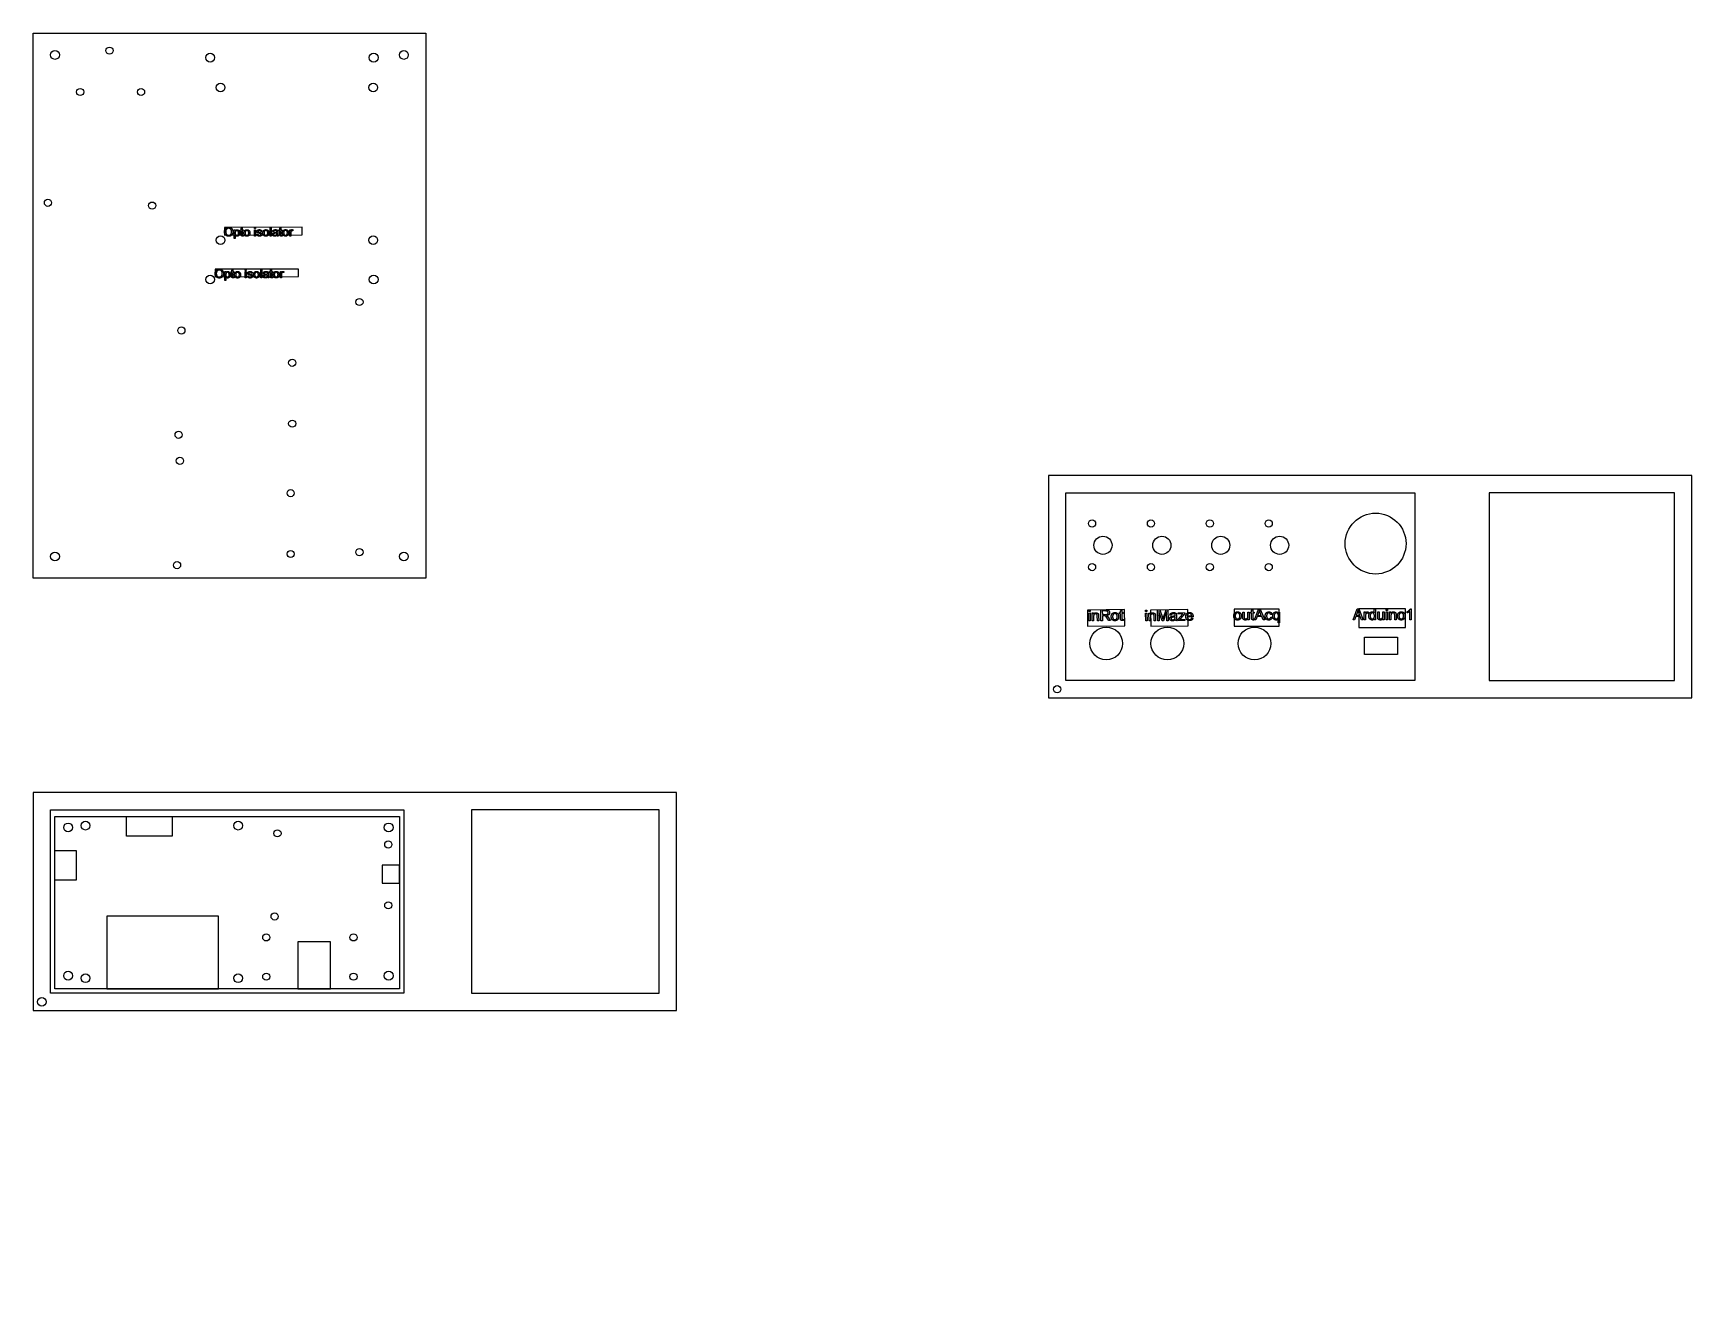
# Model space of a CAD drawing. Header units: millimetres. Extents: x 0 to 761, y -281 to 305.
import ezdxf

# ---------------------------------------------------------------- set-up
doc = ezdxf.new("R2010")
doc.units = ezdxf.units.MM
doc.layers.get('0').update_dxf_attribs({"linetype": 'CONTINUOUS'})

msp = doc.modelspace()

# ---------------------------------------------------------------- linework, layer by layer
for p, q in [((92.17, 210.67), (92.16, 214.67)), ((92.16, 214.67), (92.61, 214.67)), ((92.61, 214.67), (92.61, 214.3)), ((95, 214.3), (95, 214.68)), ((95, 214.68), (95.36, 214.68)), ((95.36, 214.3), (95, 214.3)), ((95.36, 215.4), (95.85, 215.69)), ((95.36, 214.68), (95.36, 215.4)), ((95.36, 212.63), (95.36, 214.3)), ((95.85, 215.69), (95.85, 214.68)), ((95.85, 214.68), (96.34, 214.68)), ((96.34, 214.3), (95.85, 214.3)), ((95.85, 214.3), (95.85, 212.6)), ((96.34, 214.68), (96.34, 214.3)), ((101.49, 215.23), (101.48, 215.79)), ((101.48, 215.79), (101.98, 215.79)), ((101.98, 215.23), (101.49, 215.23)), ((101.49, 211.79), (101.49, 214.69)), ((101.49, 214.69), (101.98, 214.69)), ((101.98, 215.79), (101.98, 215.23)), ((101.98, 214.69), (101.98, 211.79)), ((104.83, 213.95), (104.35, 213.88)), ((108.62, 211.8), (108.61, 215.8)), ((108.61, 215.8), (109.1, 215.8)), ((109.1, 215.8), (109.11, 211.8)), ((110.27, 213.81), (109.79, 213.88)), ((111.72, 213.08), (111.72, 213.26)), ((112.22, 213.68), (112.22, 213.02)), ((112.71, 214.33), (112.71, 214.71)), ((112.71, 214.71), (113.07, 214.71)), ((113.07, 214.33), (112.71, 214.33)), ((113.06, 215.43), (113.55, 215.72)), ((113.07, 214.71), (113.06, 215.43)), ((113.07, 212.66), (113.07, 214.33)), ((113.55, 215.72), (113.55, 214.71)), ((113.55, 214.71), (114.05, 214.71)), ((114.05, 214.33), (113.55, 214.33)), ((113.55, 214.33), (113.56, 212.63)), ((114.05, 214.71), (114.05, 214.33)), ((117.64, 211.82), (117.63, 214.72)), ((117.63, 214.72), (118.07, 214.72)), ((118.07, 214.72), (118.07, 214.28)), ((118.12, 213.34), (118.13, 211.82)), ((119.21, 214.63), (119.04, 214.17)), ((92.66, 210.67), (92.17, 210.67)), ((92.66, 212.08), (92.66, 210.67)), ((96.35, 212.22), (96.42, 211.79)), ((101.98, 211.79), (101.49, 211.79)), ((102.53, 212.66), (103.02, 212.74)), ((109.11, 211.8), (108.62, 211.8)), ((112.37, 211.81), (111.86, 211.81)), ((114.05, 212.25), (114.12, 211.82)), ((118.13, 211.82), (117.64, 211.82)), ((87.88, 191.51), (87.87, 195.52)), ((87.87, 195.52), (88.32, 195.52)), ((88.37, 191.51), (87.88, 191.51)), ((88.32, 195.52), (88.32, 195.14)), ((88.37, 192.92), (88.37, 191.51)), ((90.71, 195.14), (90.71, 195.52)), ((90.71, 195.52), (91.07, 195.52)), ((91.07, 195.14), (90.71, 195.14)), ((91.07, 196.24), (91.55, 196.54)), ((91.07, 195.52), (91.07, 196.24)), ((91.07, 193.47), (91.07, 195.14)), ((91.55, 196.54), (91.56, 195.52)), ((91.56, 195.52), (92.05, 195.52)), ((92.05, 195.14), (91.56, 195.14)), ((91.56, 195.14), (91.56, 193.45)), ((92.05, 195.52), (92.05, 195.14)), ((92.05, 193.07), (92.13, 192.63)), ((97.19, 196.07), (97.19, 196.64)), ((97.19, 196.64), (97.68, 196.64)), ((97.68, 196.07), (97.19, 196.07)), ((97.2, 192.64), (97.19, 195.53)), ((97.19, 195.53), (97.68, 195.53)), ((97.69, 192.64), (97.2, 192.64)), ((97.68, 196.64), (97.68, 196.07)), ((97.68, 195.53), (97.69, 192.64)), ((98.24, 193.5), (98.72, 193.58)), ((100.53, 194.79), (100.05, 194.73)), ((104.33, 192.65), (104.32, 196.65)), ((104.32, 196.65), (104.81, 196.65)), ((104.82, 192.65), (104.33, 192.65)), ((104.81, 196.65), (104.82, 192.65)), ((105.98, 194.66), (105.49, 194.72)), ((107.43, 193.93), (107.43, 194.11)), ((108.08, 192.66), (107.57, 192.65)), ((107.92, 194.52), (107.92, 193.87)), ((108.41, 195.17), (108.41, 195.55)), ((108.41, 195.55), (108.77, 195.55)), ((108.77, 195.17), (108.41, 195.17)), ((108.77, 196.27), (109.26, 196.57)), ((108.77, 195.55), (108.77, 196.27)), ((108.78, 193.51), (108.77, 195.17)), ((109.26, 196.57), (109.26, 195.56)), ((109.26, 195.56), (109.76, 195.56)), ((109.76, 195.17), (109.26, 195.17)), ((109.26, 195.17), (109.27, 193.48)), ((109.76, 195.56), (109.76, 195.17)), ((109.76, 193.1), (109.83, 192.66)), ((113.34, 192.67), (113.34, 195.56)), ((113.34, 195.56), (113.78, 195.56)), ((113.83, 192.67), (113.34, 192.67)), ((113.78, 195.56), (113.78, 195.12)), ((113.83, 194.18), (113.83, 192.67)), ((114.91, 195.47), (114.74, 195.02)), ((484.02, 40.34), (484.63, 40.35)), ((484.03, 39.63), (484.02, 40.34)), ((484.64, 39.64), (484.03, 39.63)), ((484.04, 38.96), (484.65, 38.97)), ((484.08, 35.34), (484.04, 38.96)), ((484.63, 40.35), (484.64, 39.64)), ((484.65, 38.97), (484.69, 35.35)), ((485.58, 38.98), (486.14, 38.99)), ((485.63, 35.36), (485.58, 38.98)), ((486.14, 38.99), (486.14, 38.47)), ((489.54, 40.4), (491.76, 40.43)), ((489.6, 35.4), (489.54, 40.4)), ((491.79, 39.88), (490.21, 39.86)), ((490.21, 39.86), (490.23, 38.21)), ((490.23, 38.21), (491.65, 38.22)), ((498.07, 38.65), (498.06, 39.13)), ((498.06, 39.13), (498.51, 39.13)), ((498.52, 38.65), (498.07, 38.65)), ((498.5, 40.03), (499.11, 40.4)), ((498.51, 39.13), (498.5, 40.03)), ((498.54, 36.57), (498.52, 38.65)), ((499.11, 40.4), (499.12, 39.14)), ((499.12, 39.14), (499.74, 39.15)), ((499.74, 38.67), (499.13, 38.66)), ((499.13, 38.66), (499.15, 36.54)), ((499.74, 39.15), (499.74, 38.67)), ((510.05, 40.3), (510.66, 40.31)), ((510.06, 39.6), (510.05, 40.3)), ((510.67, 39.6), (510.06, 39.6)), ((510.11, 35.3), (510.07, 38.93)), ((510.07, 38.93), (510.68, 38.93)), ((510.66, 40.31), (510.67, 39.6)), ((510.68, 38.93), (510.72, 35.31)), ((511.61, 38.94), (512.17, 38.95)), ((511.66, 35.32), (511.61, 38.94)), ((512.17, 38.95), (512.17, 38.44)), ((515.54, 40.37), (516.54, 40.38)), ((515.6, 35.37), (515.54, 40.37)), ((517.68, 35.39), (516.19, 39.63)), ((516.19, 39.63), (516.24, 35.38)), ((516.54, 40.38), (517.76, 36.85)), ((518.27, 36.92), (519.42, 40.41)), ((519.68, 39.6), (518.28, 35.4)), ((519.42, 40.41), (520.31, 40.42)), ((519.73, 35.42), (519.68, 39.6)), ((520.31, 40.42), (520.37, 35.42)), ((524.91, 35.98), (527.19, 38.65)), ((525.01, 39.1), (527.97, 39.14)), ((525.02, 38.6), (525.01, 39.1)), ((526.5, 38.62), (525.02, 38.6)), ((527.98, 38.73), (526.05, 36.41)), ((527.97, 39.14), (527.98, 38.73)), ((554.61, 37.17), (554.61, 39.41)), ((554.61, 39.41), (555.23, 39.41)), ((555.23, 39.41), (555.23, 37.4)), ((556.94, 37.47), (556.94, 39.41)), ((556.94, 39.41), (557.55, 39.41)), ((557.55, 39.41), (557.55, 35.79)), ((558.18, 38.93), (558.18, 39.41)), ((558.18, 39.41), (558.63, 39.41)), ((558.63, 38.93), (558.18, 38.93)), ((558.62, 36.85), (558.63, 38.93)), ((558.63, 40.31), (559.24, 40.68)), ((558.63, 39.41), (558.63, 40.31)), ((559.24, 40.68), (559.24, 39.41)), ((559.24, 39.41), (559.85, 39.41)), ((559.85, 38.93), (559.24, 38.93)), ((559.24, 38.93), (559.24, 36.82)), ((559.85, 39.41), (559.85, 38.93)), ((559.98, 35.79), (561.9, 40.79)), ((561.97, 39.31), (561.43, 37.84)), ((561.9, 40.79), (562.62, 40.79)), ((563.12, 37.84), (562.6, 39.23)), ((562.62, 40.79), (564.66, 35.79)), ((568.02, 38.34), (567.42, 38.25)), ((570.98, 38.92), (570.98, 39.41)), ((570.98, 39.41), (571.53, 39.41)), ((571.53, 39.41), (571.53, 34.4)), ((605.18, 35.81), (607.1, 40.81)), ((607.17, 39.33), (606.62, 37.86)), ((607.1, 40.81), (607.81, 40.81)), ((608.31, 37.86), (607.79, 39.25)), ((607.81, 40.81), (609.86, 35.81)), ((610.3, 35.81), (610.3, 39.43)), ((610.3, 39.43), (610.85, 39.43)), ((610.85, 39.43), (610.85, 38.88)), ((612.27, 39.31), (612.05, 38.74)), ((614.94, 39.01), (614.94, 40.81)), ((614.94, 40.81), (615.55, 40.81)), ((615.55, 40.81), (615.55, 35.81)), ((616.5, 37.19), (616.5, 39.43)), ((616.5, 39.43), (617.12, 39.43)), ((617.12, 39.43), (617.12, 37.42)), ((618.83, 37.49), (618.83, 39.43)), ((618.83, 39.43), (619.44, 39.43)), ((619.44, 39.43), (619.44, 35.81)), ((620.4, 40.1), (620.4, 40.81)), ((620.4, 40.81), (621.02, 40.81)), ((621.02, 40.1), (620.4, 40.1)), ((620.4, 35.81), (620.4, 39.43)), ((620.4, 39.43), (621.02, 39.43)), ((621.02, 40.81), (621.02, 40.1)), ((621.02, 39.43), (621.02, 35.81)), ((621.95, 35.81), (621.95, 39.43)), ((621.95, 39.43), (622.51, 39.43)), ((622.51, 39.43), (622.51, 38.92)), ((624.9, 38.04), (624.9, 35.81)), ((630.02, 38.98), (630.02, 39.57)), ((631.25, 35.81), (631.25, 39.72)), ((631.47, 40.83), (631.86, 40.83)), ((631.86, 40.83), (631.86, 35.81)), ((484.69, 35.35), (484.08, 35.34)), ((486.24, 35.36), (485.63, 35.36)), ((486.22, 37.34), (486.24, 35.36)), ((487.96, 35.38), (487.93, 37.59)), ((488.57, 35.39), (487.96, 35.38)), ((488.54, 37.62), (488.57, 35.39)), ((490.26, 35.41), (489.6, 35.4)), ((491, 37.64), (490.24, 37.63)), ((490.24, 37.63), (490.26, 35.41)), ((493.17, 35.45), (492.5, 36.48)), ((493.12, 36.81), (494.01, 35.46)), ((494.01, 35.46), (493.17, 35.45)), ((499.77, 36.07), (499.87, 35.53)), ((510.72, 35.31), (510.11, 35.3)), ((512.27, 35.33), (511.66, 35.32)), ((512.25, 37.31), (512.27, 35.33)), ((513.99, 35.35), (513.96, 37.55)), ((514.6, 35.36), (513.99, 35.35)), ((514.57, 37.58), (514.6, 35.36)), ((516.24, 35.38), (515.6, 35.37)), ((518.28, 35.4), (517.68, 35.39)), ((520.37, 35.42), (519.73, 35.42)), ((521.83, 37.95), (521.23, 38.02)), ((523.65, 37.06), (523.65, 37.28)), ((524.49, 35.47), (523.85, 35.47)), ((524.27, 37.81), (524.28, 36.99)), ((524.92, 35.48), (524.91, 35.98)), ((528.13, 35.52), (524.92, 35.48)), ((526.05, 36.41), (525.67, 35.99)), ((526.45, 36.03), (528.12, 36.05)), ((528.12, 36.05), (528.13, 35.52)), ((531.85, 37.22), (529.15, 37.18)), ((529.18, 37.69), (531.2, 37.71)), ((531.2, 36.72), (531.84, 36.65)), ((557, 35.79), (557, 36.32)), ((557.55, 35.79), (557, 35.79)), ((559.85, 36.34), (559.94, 35.8)), ((560.68, 35.79), (559.98, 35.79)), ((561.23, 37.3), (560.68, 35.79)), ((563.32, 37.3), (561.23, 37.3)), ((561.43, 37.84), (563.12, 37.84)), ((563.91, 35.79), (563.32, 37.3)), ((564.66, 35.79), (563.91, 35.79)), ((567.48, 37.11), (568.08, 37.03)), ((570.91, 34.4), (570.91, 36.17)), ((571.53, 34.4), (570.91, 34.4)), ((605.88, 35.81), (605.18, 35.81)), ((606.43, 37.32), (605.88, 35.81)), ((608.52, 37.32), (606.43, 37.32)), ((606.62, 37.86), (608.31, 37.86)), ((609.1, 35.81), (608.52, 37.32)), ((609.86, 35.81), (609.1, 35.81)), ((610.91, 35.81), (610.3, 35.81)), ((610.91, 37.7), (610.91, 35.81)), ((614.98, 35.81), (614.98, 36.27)), ((615.55, 35.81), (614.98, 35.81)), ((618.89, 35.81), (618.89, 36.34)), ((619.44, 35.81), (618.89, 35.81)), ((621.02, 35.81), (620.4, 35.81)), ((622.57, 35.81), (621.95, 35.81)), ((622.57, 37.79), (622.57, 35.81)), ((624.28, 35.81), (624.28, 38.01)), ((624.9, 35.81), (624.28, 35.81)), ((631.86, 35.81), (631.25, 35.81))]:
    msp.add_line(p, q)
for points in [[(0, 304.86), (180, 304.86), (180, 54.86), (0, 54.86)], [(87.72, 212.29), (123.35, 212.35), (123.35, 215.83), (87.72, 215.77)], [(83.43, 193.16), (121.72, 193.22), (121.71, 196.68), (83.42, 196.61)], [(760.52, 0), (760.52, 102), (465.52, 102), (465.52, 0)], [(473.52, 94), (633.52, 94), (633.52, 8), (473.52, 8)], [(752.52, 94), (667.52, 94), (667.52, 8), (752.52, 8)], [(483.46, 32.9), (500.55, 33.1), (500.46, 40.53), (483.37, 40.33)], [(512.47, 32.9), (529.57, 33.1), (529.48, 40.53), (512.38, 40.33)], [(550.67, 33), (571.37, 33), (571.37, 40.78), (550.67, 40.79)], [(607.78, 32.32), (629.26, 32.32), (629.26, 40.81), (607.78, 40.81)], [(610.38, 27.95), (625.52, 27.95), (625.52, 20), (610.38, 20)], [(295, -143.35), (295, -43.35), (0, -43.35), (0, -143.35)], [(0, -43.35), (0, -143.35), (295, -143.35), (295, -43.35)], [(170, -51.35), (170, -135.35), (8, -135.35), (8, -51.35)], [(8, -135.35), (8, -51.35), (170, -51.35), (170, -135.35)], [(201, -51.35), (201, -135.35), (287, -135.35), (287, -51.35)], [(287, -51.35), (201, -51.35), (201, -135.35), (287, -135.35)], [(10, -54.35), (168, -54.35), (168, -133.35), (10, -133.35)], [(168, -54.35), (168, -133.35), (10, -133.35), (10, -54.35)], [(42.75, -54.35), (63.75, -54.35), (63.75, -63.37), (42.75, -63.37)], [(63.75, -63.37), (42.75, -63.37), (42.75, -54.35), (63.75, -54.35)], [(10, -70), (19.7, -70), (19.7, -83.56), (10, -83.56)], [(10, -83.56), (10, -70), (19.7, -70), (19.7, -83.56)], [(168, -76.7), (160, -76.7), (160, -85), (168, -85)], [(160, -76.7), (160, -85), (168, -85), (168, -76.7)], [(33.81, -133.35), (85, -133.35), (85, -100), (33.81, -100)], [(85, -100), (33.81, -100), (33.81, -133.35), (85, -133.35)], [(121.38, -133.35), (136.31, -133.35), (136.31, -111.76), (121.38, -111.76)], [(121.38, -111.76), (121.38, -133.35), (136.31, -133.35), (136.31, -111.76)]]:
    msp.add_lwpolyline(points, close=True)
for centre, radius in [((10, 294.86), 2), ((35, 296.86), 1.63), ((170, 294.86), 2), ((81.13, 293.63), 2), ((156.13, 293.63), 2), ((85.95, 279.96), 2), ((155.95, 279.96), 2), ((21.56, 277.89), 1.64), ((49.46, 277.89), 1.64), ((6.76, 227.09), 1.64), ((54.56, 225.79), 1.64), ((85.95, 209.96), 2), ((155.95, 209.96), 2), ((81.13, 191.93), 2), ((156.13, 191.93), 2), ((149.61, 181.56), 1.63), ((67.97, 168.5), 1.64), ((118.77, 153.7), 1.64), ((66.67, 120.7), 1.64), ((118.77, 125.8), 1.64), ((67.27, 108.73), 1.64), ((118.07, 93.93), 1.64), ((615.52, 70.79), 13.95), ((485.52, 80), 1.64), ((512.52, 80), 1.64), ((539.52, 80), 1.64), ((566.52, 80), 1.64), ((149.61, 66.86), 1.63), ((490.52, 70), 4.15), ((517.52, 70), 4.15), ((544.52, 70), 4.15), ((571.52, 70), 4.15), ((10, 64.86), 2), ((65.97, 60.93), 1.64), ((118.07, 66.03), 1.64), ((170, 64.86), 2), ((485.52, 60), 1.64), ((512.52, 60), 1.64), ((539.52, 60), 1.64), ((566.52, 60), 1.64), ((492.02, 25), 7.5), ((520.02, 25), 7.5), ((560.02, 25), 7.5), ((469.52, 4), 1.64), ((16, -59.35), 2), ((16, -59.35), 2), ((23.99, -58.55), 2), ((23.99, -58.55), 2), ((93.99, -58.55), 2), ((93.99, -58.55), 2), ((112.01, -62.09), 1.64), ((112.01, -62.09), 1.64), ((163, -59.35), 2), ((163, -59.35), 2), ((162.81, -67.19), 1.64), ((162.81, -67.19), 1.64), ((110.71, -100.19), 1.64), ((110.71, -100.19), 1.64), ((162.81, -95.09), 1.64), ((162.81, -95.09), 1.64), ((106.88, -109.8), 1.64), ((106.88, -109.8), 1.64), ((146.88, -109.8), 1.64), ((146.88, -109.8), 1.64), ((16, -127.35), 2), ((16, -127.35), 2), ((23.99, -128.55), 2), ((23.99, -128.55), 2), ((93.99, -128.55), 2), ((93.99, -128.55), 2), ((106.88, -127.8), 1.64), ((106.88, -127.8), 1.64), ((146.88, -127.8), 1.64), ((146.88, -127.8), 1.64), ((163, -127.35), 2), ((163, -127.35), 2), ((4, -139.35), 2), ((4, -139.35), 2), ((209.74, -280.59), 0)]:
    msp.add_circle(centre, radius)
for points in [[(87.72, 213.72), (87.72, 214.71), (88.25, 215.28)], [(87.95, 212.72), (87.72, 213.19), (87.72, 213.72)], [(88.25, 215.28), (88.79, 215.84), (89.63, 215.84)], [(88.67, 215), (88.26, 214.61), (88.27, 213.71)], [(88.27, 213.71), (88.27, 212.99), (88.66, 212.57)], [(89.63, 215.39), (89.07, 215.39), (88.67, 215)], [(89.63, 215.84), (90.19, 215.84), (90.63, 215.58)], [(90.35, 215.19), (90.03, 215.39), (89.63, 215.39)], [(90.83, 214.62), (90.67, 214.99), (90.35, 215.19)], [(90.62, 212.58), (91, 213), (91, 213.77)], [(90.63, 215.58), (91.08, 215.32), (91.31, 214.84)], [(91, 213.77), (91, 214.26), (90.83, 214.62)], [(91.54, 213.77), (91.55, 213.16), (91.3, 212.68)], [(91.31, 214.84), (91.54, 214.37), (91.54, 213.77)], [(92.61, 214.3), (92.77, 214.52), (92.97, 214.63)], [(92.85, 214.06), (92.61, 213.77), (92.61, 213.21)], [(92.61, 213.21), (92.61, 212.65), (92.84, 212.38)], [(93.4, 214.36), (93.09, 214.36), (92.85, 214.06)], [(92.97, 214.63), (93.17, 214.74), (93.45, 214.74)], [(93.95, 214.08), (93.72, 214.36), (93.4, 214.36)], [(93.45, 214.74), (93.82, 214.74), (94.11, 214.55)], [(94.18, 213.25), (94.18, 213.81), (93.95, 214.08)], [(93.95, 212.39), (94.18, 212.67), (94.18, 213.25)], [(94.11, 214.55), (94.39, 214.36), (94.53, 214.01)], [(94.68, 213.25), (94.68, 212.81), (94.52, 212.45)], [(94.53, 214.01), (94.68, 213.67), (94.68, 213.25)], [(96.64, 213.23), (96.64, 214.04), (97.09, 214.43)], [(97.02, 212.11), (96.64, 212.5), (96.64, 213.23)], [(97.09, 214.43), (97.46, 214.75), (98, 214.75)], [(97.39, 214.07), (97.15, 213.79), (97.15, 213.23)], [(97.15, 213.23), (97.15, 212.68), (97.39, 212.4)], [(98, 214.34), (97.63, 214.34), (97.39, 214.07)], [(98, 214.75), (98.6, 214.75), (98.98, 214.36)], [(98.61, 214.07), (98.36, 214.34), (98, 214.34)], [(98.85, 213.25), (98.85, 213.79), (98.61, 214.07)], [(98.61, 212.4), (98.85, 212.68), (98.85, 213.25)], [(98.98, 214.36), (99.36, 213.97), (99.36, 213.28)], [(99.36, 213.28), (99.36, 212.72), (99.19, 212.4)], [(102.61, 213.92), (102.61, 214.12), (102.7, 214.28)], [(102.72, 213.53), (102.61, 213.71), (102.61, 213.92)], [(102.7, 214.28), (102.79, 214.45), (102.94, 214.56)], [(103.04, 213.26), (102.83, 213.36), (102.72, 213.53)], [(102.94, 214.56), (103.06, 214.64), (103.25, 214.7)], [(103.79, 213.02), (103.25, 213.16), (103.04, 213.26)], [(103.23, 214.24), (103.09, 214.13), (103.09, 213.98)], [(103.09, 213.98), (103.09, 213.88), (103.15, 213.81)], [(103.15, 213.81), (103.21, 213.73), (103.33, 213.68)], [(103.71, 214.35), (103.37, 214.35), (103.23, 214.24)], [(103.25, 214.7), (103.45, 214.76), (103.68, 214.76)], [(103.33, 213.68), (103.41, 213.65), (103.77, 213.55)], [(103.68, 214.76), (104.02, 214.76), (104.28, 214.66)], [(104.16, 214.23), (104, 214.36), (103.71, 214.35)], [(103.77, 213.55), (104.29, 213.41), (104.5, 213.33)], [(104.29, 212.86), (104.19, 212.92), (103.79, 213.02)], [(104.35, 213.88), (104.31, 214.1), (104.16, 214.23)], [(104.28, 214.66), (104.53, 214.56), (104.66, 214.4)], [(104.5, 213.33), (104.7, 213.24), (104.82, 213.07)], [(104.66, 214.4), (104.78, 214.23), (104.83, 213.95)], [(104.82, 213.07), (104.94, 212.9), (104.94, 212.65)], [(105.34, 213.25), (105.34, 214.05), (105.78, 214.44)], [(105.72, 212.12), (105.34, 212.51), (105.34, 213.25)], [(105.78, 214.44), (106.16, 214.76), (106.69, 214.76)], [(106.08, 214.08), (105.84, 213.8), (105.84, 213.25)], [(105.84, 213.25), (105.84, 212.69), (106.09, 212.41)], [(106.7, 214.36), (106.33, 214.36), (106.08, 214.08)], [(106.69, 214.76), (107.29, 214.76), (107.67, 214.37)], [(107.3, 214.08), (107.06, 214.36), (106.7, 214.36)], [(107.55, 213.27), (107.55, 213.8), (107.3, 214.08)], [(107.31, 212.42), (107.55, 212.7), (107.55, 213.27)], [(107.67, 214.37), (108.05, 213.98), (108.05, 213.29)], [(108.05, 213.29), (108.05, 212.73), (107.89, 212.41)], [(109.71, 212.57), (109.7, 212.78), (109.8, 212.96)], [(109.79, 213.88), (109.85, 214.18), (110, 214.37)], [(109.8, 212.96), (109.9, 213.13), (110.05, 213.24)], [(110, 214.37), (110.15, 214.56), (110.44, 214.67)], [(110.05, 213.24), (110.21, 213.35), (110.41, 213.4)], [(110.51, 214.24), (110.35, 214.12), (110.27, 213.81)], [(110.49, 212.98), (110.36, 212.92), (110.3, 212.82)], [(110.41, 213.4), (110.55, 213.44), (110.84, 213.48)], [(110.44, 214.67), (110.72, 214.77), (111.09, 214.77)], [(110.92, 213.08), (110.62, 213.03), (110.49, 212.98)], [(111.02, 214.36), (110.68, 214.36), (110.51, 214.24)], [(110.84, 213.48), (111.44, 213.55), (111.72, 213.65)], [(111.72, 213.26), (111.45, 213.15), (110.92, 213.08)], [(111.58, 214.2), (111.39, 214.36), (111.02, 214.36)], [(111.09, 214.77), (111.46, 214.77), (111.7, 214.68)], [(111.72, 213.78), (111.72, 214.08), (111.58, 214.2)], [(111.64, 212.59), (111.72, 212.76), (111.72, 213.08)], [(111.7, 214.68), (111.93, 214.6), (112.04, 214.47)], [(111.72, 213.65), (111.72, 213.75), (111.72, 213.78)], [(112.04, 214.47), (112.15, 214.33), (112.19, 214.13)], [(112.19, 214.13), (112.22, 214.01), (112.22, 213.68)], [(112.22, 213.02), (112.22, 212.34), (112.25, 212.16)], [(114.35, 213.26), (114.35, 214.07), (114.79, 214.45)], [(114.72, 212.14), (114.35, 212.53), (114.35, 213.26)], [(114.79, 214.45), (115.17, 214.78), (115.7, 214.78)], [(115.09, 214.1), (114.85, 213.82), (114.85, 213.26)], [(114.85, 213.26), (114.85, 212.71), (115.1, 212.43)], [(115.7, 214.37), (115.34, 214.37), (115.09, 214.1)], [(115.7, 214.78), (116.3, 214.78), (116.68, 214.39)], [(116.31, 214.1), (116.07, 214.37), (115.7, 214.37)], [(116.56, 213.28), (116.56, 213.82), (116.31, 214.1)], [(116.32, 212.43), (116.56, 212.71), (116.56, 213.28)], [(116.68, 214.39), (117.06, 214), (117.06, 213.31)], [(117.06, 213.31), (117.06, 212.75), (116.9, 212.43)], [(118.07, 214.28), (118.24, 214.59), (118.39, 214.68)], [(118.2, 213.91), (118.12, 213.65), (118.12, 213.34)], [(118.39, 214.18), (118.26, 214.08), (118.2, 213.91)], [(118.39, 214.68), (118.53, 214.78), (118.7, 214.78)], [(118.68, 214.28), (118.52, 214.28), (118.39, 214.18)], [(119.04, 214.17), (118.86, 214.28), (118.68, 214.28)], [(118.7, 214.78), (118.95, 214.78), (119.21, 214.63)], [(88.63, 211.97), (88.18, 212.25), (87.95, 212.72)], [(89.64, 211.7), (89.07, 211.7), (88.63, 211.97)], [(88.66, 212.57), (89.05, 212.16), (89.63, 212.16)], [(89.63, 212.16), (90.23, 212.16), (90.62, 212.58)], [(90.61, 211.95), (90.16, 211.7), (89.64, 211.7)], [(91.3, 212.68), (91.06, 212.2), (90.61, 211.95)], [(92.98, 211.82), (92.78, 211.92), (92.66, 212.08)], [(92.84, 212.38), (93.06, 212.12), (93.39, 212.12)], [(93.42, 211.71), (93.17, 211.71), (92.98, 211.82)], [(93.39, 212.12), (93.71, 212.12), (93.95, 212.39)], [(94.06, 211.9), (93.76, 211.71), (93.42, 211.71)], [(94.52, 212.45), (94.36, 212.09), (94.06, 211.9)], [(95.42, 212.05), (95.36, 212.19), (95.36, 212.63)], [(95.63, 211.83), (95.49, 211.91), (95.42, 212.05)], [(96.05, 211.74), (95.78, 211.74), (95.63, 211.83)], [(95.85, 212.6), (95.85, 212.39), (95.88, 212.33)], [(95.88, 212.33), (95.9, 212.27), (95.96, 212.24)], [(95.96, 212.24), (96.02, 212.2), (96.13, 212.2)], [(96.42, 211.79), (96.21, 211.74), (96.05, 211.74)], [(96.13, 212.2), (96.21, 212.2), (96.35, 212.22)], [(98, 211.72), (97.4, 211.72), (97.02, 212.11)], [(97.39, 212.4), (97.63, 212.12), (98, 212.12)], [(98, 212.12), (98.37, 212.12), (98.61, 212.4)], [(98.7, 211.9), (98.38, 211.72), (98, 211.72)], [(99.19, 212.4), (99.02, 212.08), (98.7, 211.9)], [(102.91, 211.96), (102.61, 212.2), (102.53, 212.66)], [(103.77, 211.73), (103.21, 211.73), (102.91, 211.96)], [(103.02, 212.74), (103.06, 212.44), (103.25, 212.29)], [(103.25, 212.29), (103.43, 212.13), (103.77, 212.13)], [(103.77, 212.13), (104.11, 212.13), (104.27, 212.27)], [(104.38, 211.85), (104.11, 211.73), (103.77, 211.73)], [(104.27, 212.27), (104.43, 212.41), (104.43, 212.6)], [(104.43, 212.6), (104.43, 212.76), (104.29, 212.86)], [(104.8, 212.19), (104.65, 211.97), (104.38, 211.85)], [(104.94, 212.65), (104.94, 212.4), (104.8, 212.19)], [(106.7, 211.73), (106.09, 211.73), (105.72, 212.12)], [(106.09, 212.41), (106.33, 212.14), (106.7, 212.14)], [(106.7, 212.14), (107.06, 212.14), (107.31, 212.42)], [(107.4, 211.91), (107.08, 211.74), (106.7, 211.73)], [(107.89, 212.41), (107.72, 212.09), (107.4, 211.91)], [(109.96, 211.97), (109.71, 212.21), (109.71, 212.57)], [(110.7, 211.74), (110.22, 211.74), (109.96, 211.97)], [(110.3, 212.82), (110.23, 212.71), (110.23, 212.58)], [(110.23, 212.58), (110.23, 212.39), (110.38, 212.26)], [(110.38, 212.26), (110.53, 212.13), (110.81, 212.13)], [(111.24, 211.84), (110.99, 211.74), (110.7, 211.74)], [(110.81, 212.13), (111.1, 212.13), (111.32, 212.25)], [(111.76, 212.17), (111.49, 211.93), (111.24, 211.84)], [(111.32, 212.25), (111.54, 212.38), (111.64, 212.59)], [(111.86, 211.81), (111.79, 211.96), (111.76, 212.17)], [(112.25, 212.16), (112.28, 211.98), (112.37, 211.81)], [(113.13, 212.08), (113.07, 212.22), (113.07, 212.66)], [(113.34, 211.86), (113.19, 211.94), (113.13, 212.08)], [(113.75, 211.77), (113.49, 211.77), (113.34, 211.86)], [(113.56, 212.63), (113.56, 212.42), (113.58, 212.36)], [(113.58, 212.36), (113.61, 212.3), (113.67, 212.27)], [(113.67, 212.27), (113.73, 212.23), (113.84, 212.23)], [(114.12, 211.82), (113.92, 211.77), (113.75, 211.77)], [(113.84, 212.23), (113.92, 212.23), (114.05, 212.25)], [(115.71, 211.75), (115.1, 211.75), (114.72, 212.14)], [(115.1, 212.43), (115.34, 212.15), (115.71, 212.15)], [(115.71, 212.15), (116.07, 212.15), (116.32, 212.43)], [(116.41, 211.93), (116.09, 211.75), (115.71, 211.75)], [(116.9, 212.43), (116.73, 212.11), (116.41, 211.93)], [(83.43, 194.56), (83.43, 195.56), (83.96, 196.12)], [(83.66, 193.56), (83.43, 194.03), (83.43, 194.56)], [(84.33, 192.82), (83.89, 193.09), (83.66, 193.56)], [(83.96, 196.12), (84.49, 196.68), (85.34, 196.69)], [(84.38, 195.84), (83.97, 195.46), (83.97, 194.55)], [(83.97, 194.55), (83.97, 193.83), (84.36, 193.41)], [(85.34, 192.55), (84.78, 192.55), (84.33, 192.82)], [(84.36, 193.41), (84.75, 193), (85.34, 193)], [(85.34, 196.23), (84.78, 196.23), (84.38, 195.84)], [(85.34, 196.69), (85.89, 196.69), (86.34, 196.42)], [(86.06, 196.03), (85.74, 196.23), (85.34, 196.23)], [(85.34, 193), (85.94, 193), (86.32, 193.42)], [(86.31, 192.8), (85.86, 192.55), (85.34, 192.55)], [(86.54, 195.47), (86.37, 195.83), (86.06, 196.03)], [(87.01, 193.52), (86.76, 193.04), (86.31, 192.8)], [(86.32, 193.42), (86.71, 193.84), (86.71, 194.61)], [(86.34, 196.42), (86.78, 196.16), (87.02, 195.69)], [(86.71, 194.61), (86.71, 195.1), (86.54, 195.47)], [(87.25, 194.61), (87.25, 194), (87.01, 193.52)], [(87.02, 195.69), (87.25, 195.21), (87.25, 194.61)], [(88.32, 195.14), (88.48, 195.36), (88.68, 195.47)], [(88.56, 194.91), (88.32, 194.61), (88.32, 194.05)], [(88.32, 194.05), (88.32, 193.49), (88.55, 193.23)], [(88.69, 192.66), (88.49, 192.76), (88.37, 192.92)], [(88.55, 193.23), (88.77, 192.96), (89.09, 192.96)], [(89.11, 195.2), (88.8, 195.2), (88.56, 194.91)], [(88.68, 195.47), (88.87, 195.58), (89.16, 195.58)], [(89.13, 192.56), (88.88, 192.56), (88.69, 192.66)], [(89.09, 192.96), (89.42, 192.96), (89.65, 193.24)], [(89.66, 194.93), (89.43, 195.2), (89.11, 195.2)], [(89.77, 192.75), (89.46, 192.56), (89.13, 192.56)], [(89.16, 195.58), (89.53, 195.59), (89.81, 195.39)], [(89.65, 193.24), (89.89, 193.51), (89.89, 194.1)], [(89.89, 194.1), (89.89, 194.65), (89.66, 194.93)], [(90.23, 193.29), (90.07, 192.94), (89.77, 192.75)], [(89.81, 195.39), (90.1, 195.2), (90.24, 194.86)], [(90.39, 194.09), (90.39, 193.65), (90.23, 193.29)], [(90.24, 194.86), (90.39, 194.51), (90.39, 194.09)], [(91.13, 192.89), (91.07, 193.03), (91.07, 193.47)], [(91.34, 192.67), (91.19, 192.76), (91.13, 192.89)], [(91.76, 192.59), (91.49, 192.59), (91.34, 192.67)], [(91.56, 193.45), (91.56, 193.24), (91.59, 193.18)], [(91.59, 193.18), (91.61, 193.12), (91.67, 193.08)], [(91.67, 193.08), (91.73, 193.05), (91.84, 193.05)], [(92.13, 192.63), (91.92, 192.59), (91.76, 192.59)], [(91.84, 193.05), (91.92, 193.05), (92.05, 193.07)], [(92.35, 194.08), (92.35, 194.88), (92.8, 195.27)], [(92.73, 192.95), (92.35, 193.34), (92.35, 194.08)], [(93.71, 192.56), (93.1, 192.56), (92.73, 192.95)], [(92.8, 195.27), (93.17, 195.59), (93.71, 195.59)], [(93.1, 194.91), (92.85, 194.63), (92.85, 194.08)], [(92.85, 194.08), (92.86, 193.52), (93.1, 193.24)], [(93.71, 195.19), (93.34, 195.19), (93.1, 194.91)], [(93.1, 193.24), (93.34, 192.97), (93.71, 192.97)], [(93.71, 195.59), (94.3, 195.59), (94.68, 195.2)], [(94.31, 194.91), (94.07, 195.19), (93.71, 195.19)], [(93.71, 192.97), (94.08, 192.97), (94.32, 193.25)], [(94.41, 192.74), (94.09, 192.56), (93.71, 192.56)], [(94.56, 194.1), (94.56, 194.63), (94.31, 194.91)], [(94.32, 193.25), (94.56, 193.53), (94.56, 194.1)], [(94.9, 193.24), (94.73, 192.92), (94.41, 192.74)], [(94.68, 195.2), (95.06, 194.81), (95.06, 194.12)], [(95.06, 194.12), (95.07, 193.56), (94.9, 193.24)], [(98.62, 192.81), (98.32, 193.04), (98.24, 193.5)], [(98.32, 194.77), (98.32, 194.96), (98.41, 195.13)], [(98.43, 194.38), (98.32, 194.55), (98.32, 194.77)], [(98.41, 195.13), (98.5, 195.29), (98.65, 195.4)], [(98.74, 194.1), (98.54, 194.2), (98.43, 194.38)], [(99.48, 192.57), (98.91, 192.57), (98.62, 192.81)], [(98.65, 195.4), (98.76, 195.48), (98.96, 195.54)], [(98.72, 193.58), (98.77, 193.29), (98.95, 193.13)], [(99.49, 193.87), (98.95, 194), (98.74, 194.1)], [(98.94, 195.09), (98.79, 194.97), (98.79, 194.82)], [(98.79, 194.82), (98.79, 194.73), (98.85, 194.65)], [(98.85, 194.65), (98.91, 194.57), (99.04, 194.52)], [(99.42, 195.2), (99.08, 195.2), (98.94, 195.09)], [(98.95, 193.13), (99.14, 192.98), (99.48, 192.98)], [(98.96, 195.54), (99.16, 195.6), (99.38, 195.6)], [(99.04, 194.52), (99.12, 194.49), (99.48, 194.4)], [(99.38, 195.6), (99.73, 195.6), (99.98, 195.51)], [(99.86, 195.07), (99.71, 195.2), (99.42, 195.2)], [(99.48, 194.4), (100, 194.26), (100.2, 194.17)], [(99.48, 192.98), (99.81, 192.98), (99.98, 193.12)], [(100.09, 192.69), (99.82, 192.58), (99.48, 192.57)], [(100, 193.7), (99.9, 193.77), (99.49, 193.87)], [(100.05, 194.73), (100.02, 194.95), (99.86, 195.07)], [(99.98, 195.51), (100.24, 195.41), (100.36, 195.24)], [(99.98, 193.12), (100.14, 193.26), (100.14, 193.44)], [(100.14, 193.44), (100.14, 193.61), (100, 193.7)], [(100.5, 193.03), (100.36, 192.81), (100.09, 192.69)], [(100.2, 194.17), (100.41, 194.08), (100.53, 193.91)], [(100.36, 195.24), (100.49, 195.07), (100.53, 194.79)], [(100.65, 193.49), (100.65, 193.25), (100.5, 193.03)], [(100.53, 193.91), (100.65, 193.74), (100.65, 193.49)], [(101.05, 194.09), (101.04, 194.9), (101.49, 195.28)], [(101.42, 192.97), (101.05, 193.36), (101.05, 194.09)], [(102.41, 192.58), (101.8, 192.58), (101.42, 192.97)], [(101.49, 195.28), (101.86, 195.61), (102.4, 195.61)], [(101.79, 194.93), (101.55, 194.65), (101.55, 194.09)], [(101.55, 194.09), (101.55, 193.54), (101.79, 193.26)], [(102.4, 195.2), (102.03, 195.2), (101.79, 194.93)], [(101.79, 193.26), (102.04, 192.98), (102.41, 192.98)], [(102.4, 195.61), (103, 195.61), (103.38, 195.22)], [(103.01, 194.93), (102.77, 195.2), (102.4, 195.2)], [(102.41, 192.98), (102.77, 192.98), (103.01, 193.26)], [(103.11, 192.76), (102.79, 192.58), (102.41, 192.58)], [(103.26, 194.11), (103.25, 194.65), (103.01, 194.93)], [(103.01, 193.26), (103.26, 193.54), (103.26, 194.11)], [(103.59, 193.26), (103.43, 192.94), (103.11, 192.76)], [(103.38, 195.22), (103.76, 194.83), (103.76, 194.14)], [(103.76, 194.14), (103.76, 193.58), (103.59, 193.26)], [(105.41, 193.41), (105.41, 193.63), (105.51, 193.8)], [(105.67, 192.82), (105.41, 193.05), (105.41, 193.41)], [(105.49, 194.72), (105.56, 195.03), (105.71, 195.22)], [(105.51, 193.8), (105.61, 193.98), (105.76, 194.09)], [(106.4, 192.59), (105.93, 192.59), (105.67, 192.82)], [(105.71, 195.22), (105.86, 195.41), (106.14, 195.51)], [(105.76, 194.09), (105.92, 194.19), (106.12, 194.25)], [(106, 193.66), (105.94, 193.56), (105.94, 193.43)], [(105.94, 193.43), (105.94, 193.23), (106.09, 193.1)], [(106.22, 195.09), (106.05, 194.97), (105.98, 194.66)], [(106.2, 193.82), (106.07, 193.77), (106, 193.66)], [(106.09, 193.1), (106.23, 192.97), (106.52, 192.97)], [(106.12, 194.25), (106.26, 194.29), (106.55, 194.32)], [(106.14, 195.51), (106.43, 195.62), (106.8, 195.62)], [(106.63, 193.92), (106.32, 193.88), (106.2, 193.82)], [(106.73, 195.21), (106.38, 195.21), (106.22, 195.09)], [(106.95, 192.68), (106.69, 192.59), (106.4, 192.59)], [(106.52, 192.97), (106.81, 192.97), (107.03, 193.1)], [(106.55, 194.32), (107.15, 194.39), (107.43, 194.49)], [(107.43, 194.11), (107.16, 194), (106.63, 193.92)], [(107.29, 195.04), (107.1, 195.21), (106.73, 195.21)], [(106.8, 195.62), (107.17, 195.62), (107.4, 195.53)], [(107.47, 193.01), (107.2, 192.78), (106.95, 192.68)], [(107.03, 193.1), (107.25, 193.22), (107.35, 193.44)], [(107.43, 194.62), (107.43, 194.92), (107.29, 195.04)], [(107.35, 193.44), (107.43, 193.6), (107.43, 193.93)], [(107.4, 195.53), (107.64, 195.44), (107.74, 195.31)], [(107.43, 194.49), (107.43, 194.59), (107.43, 194.62)], [(107.57, 192.65), (107.49, 192.81), (107.47, 193.01)], [(107.74, 195.31), (107.85, 195.18), (107.9, 194.98)], [(107.9, 194.98), (107.92, 194.85), (107.92, 194.52)], [(107.92, 193.87), (107.93, 193.18), (107.96, 193)], [(107.96, 193), (107.99, 192.82), (108.08, 192.66)], [(108.84, 192.93), (108.78, 193.06), (108.78, 193.51)], [(109.05, 192.7), (108.9, 192.79), (108.84, 192.93)], [(109.46, 192.62), (109.19, 192.62), (109.05, 192.7)], [(109.27, 193.48), (109.27, 193.27), (109.29, 193.21)], [(109.29, 193.21), (109.32, 193.15), (109.38, 193.11)], [(109.38, 193.11), (109.44, 193.08), (109.54, 193.08)], [(109.83, 192.66), (109.62, 192.62), (109.46, 192.62)], [(109.54, 193.08), (109.63, 193.08), (109.76, 193.1)], [(110.06, 194.11), (110.05, 194.91), (110.5, 195.3)], [(110.43, 192.98), (110.06, 193.37), (110.06, 194.11)], [(111.42, 192.6), (110.81, 192.59), (110.43, 192.98)], [(110.5, 195.3), (110.87, 195.62), (111.41, 195.62)], [(110.8, 194.94), (110.56, 194.67), (110.56, 194.11)], [(110.56, 194.11), (110.56, 193.55), (110.8, 193.28)], [(111.41, 195.22), (111.04, 195.22), (110.8, 194.94)], [(110.8, 193.28), (111.05, 193), (111.42, 193)], [(111.41, 195.62), (112.01, 195.63), (112.39, 195.23)], [(112.02, 194.94), (111.78, 195.22), (111.41, 195.22)], [(111.42, 193), (111.78, 193), (112.02, 193.28)], [(112.12, 192.77), (111.8, 192.6), (111.42, 192.6)], [(112.27, 194.13), (112.26, 194.67), (112.02, 194.94)], [(112.02, 193.28), (112.27, 193.56), (112.27, 194.13)], [(112.6, 193.27), (112.44, 192.95), (112.12, 192.77)], [(112.39, 195.23), (112.77, 194.84), (112.77, 194.15)], [(112.77, 194.15), (112.77, 193.59), (112.6, 193.27)], [(113.78, 195.12), (113.95, 195.43), (114.09, 195.53)], [(113.91, 194.76), (113.83, 194.49), (113.83, 194.18)], [(114.09, 195.03), (113.97, 194.93), (113.91, 194.76)], [(114.09, 195.53), (114.24, 195.63), (114.41, 195.63)], [(114.38, 195.12), (114.22, 195.12), (114.09, 195.03)], [(114.74, 195.02), (114.56, 195.12), (114.38, 195.12)], [(114.41, 195.63), (114.66, 195.63), (114.91, 195.47)], [(486.14, 38.47), (486.53, 39.07), (487.29, 39.08)], [(486.49, 38.29), (486.21, 38.04), (486.22, 37.34)], [(487.17, 38.55), (486.77, 38.54), (486.49, 38.29)], [(487.59, 38.44), (487.41, 38.55), (487.17, 38.55)], [(487.29, 39.08), (487.62, 39.08), (487.89, 38.97)], [(487.85, 38.15), (487.78, 38.33), (487.59, 38.44)], [(487.93, 37.59), (487.93, 37.96), (487.85, 38.15)], [(487.89, 38.97), (488.17, 38.86), (488.31, 38.67)], [(488.31, 38.67), (488.45, 38.48), (488.5, 38.22)], [(488.5, 38.22), (488.54, 38.05), (488.54, 37.62)], [(491.65, 38.22), (492.1, 38.23), (492.36, 38.32)], [(491.76, 40.43), (492.43, 40.44), (492.78, 40.31)], [(492.61, 39.66), (492.35, 39.88), (491.79, 39.88)], [(493.22, 38.19), (492.88, 37.82), (492.16, 37.71)], [(492.36, 38.32), (492.61, 38.42), (492.74, 38.63)], [(492.87, 39.08), (492.87, 39.43), (492.61, 39.66)], [(492.74, 38.63), (492.88, 38.84), (492.87, 39.08)], [(492.78, 40.31), (493.13, 40.18), (493.34, 39.84)], [(493.55, 39.09), (493.56, 38.56), (493.22, 38.19)], [(493.34, 39.84), (493.55, 39.5), (493.55, 39.09)], [(494.31, 37.27), (494.29, 38.28), (494.85, 38.77)], [(494.85, 38.77), (495.31, 39.18), (495.98, 39.18)], [(495.23, 38.32), (494.93, 37.97), (494.94, 37.28)], [(495.99, 38.68), (495.53, 38.67), (495.23, 38.32)], [(495.98, 39.18), (496.73, 39.19), (497.21, 38.71)], [(496.75, 38.34), (496.44, 38.68), (495.99, 38.68)], [(497.07, 37.32), (497.06, 38), (496.75, 38.34)], [(497.21, 38.71), (497.69, 38.23), (497.7, 37.36)], [(512.17, 38.44), (512.57, 39.04), (513.32, 39.05)], [(512.52, 38.25), (512.24, 38), (512.25, 37.31)], [(513.2, 38.51), (512.8, 38.51), (512.52, 38.25)], [(513.62, 38.41), (513.44, 38.51), (513.2, 38.51)], [(513.32, 39.05), (513.65, 39.05), (513.92, 38.94)], [(513.88, 38.11), (513.81, 38.3), (513.62, 38.41)], [(513.96, 37.55), (513.96, 37.93), (513.88, 38.11)], [(513.92, 38.94), (514.2, 38.82), (514.34, 38.63)], [(514.34, 38.63), (514.48, 38.44), (514.53, 38.18)], [(514.53, 38.18), (514.57, 38.01), (514.57, 37.58)], [(521.23, 38.02), (521.3, 38.41), (521.49, 38.65)], [(521.49, 38.65), (521.67, 38.89), (522.03, 39.02)], [(522.13, 38.49), (521.92, 38.34), (521.83, 37.95)], [(522.03, 39.02), (522.38, 39.15), (522.85, 39.16)], [(522.76, 38.65), (522.33, 38.64), (522.13, 38.49)], [(523.47, 38.45), (523.23, 38.65), (522.76, 38.65)], [(522.85, 39.16), (523.31, 39.16), (523.6, 39.06)], [(523.65, 37.92), (523.64, 38.3), (523.47, 38.45)], [(523.6, 39.06), (523.89, 38.95), (524.03, 38.79)], [(524.03, 38.79), (524.17, 38.63), (524.23, 38.37)], [(524.23, 38.37), (524.26, 38.22), (524.27, 37.81)], [(527.19, 38.65), (526.8, 38.63), (526.5, 38.62)], [(528.51, 37.3), (528.5, 38.22), (528.97, 38.73)], [(528.97, 38.73), (529.43, 39.24), (530.18, 39.25)], [(529.49, 38.45), (529.2, 38.16), (529.18, 37.69)], [(530.19, 38.74), (529.77, 38.74), (529.49, 38.45)], [(530.18, 39.25), (530.91, 39.25), (531.37, 38.77)], [(530.96, 38.4), (530.66, 38.75), (530.19, 38.74)], [(531.2, 37.71), (531.15, 38.17), (530.96, 38.4)], [(531.37, 38.77), (531.84, 38.28), (531.85, 37.38)], [(550.51, 37.6), (550.51, 38.61), (551.07, 39.09)], [(551.07, 39.09), (551.54, 39.5), (552.21, 39.5)], [(551.45, 38.64), (551.15, 38.3), (551.15, 37.6)], [(552.21, 38.99), (551.75, 38.99), (551.45, 38.64)], [(552.21, 39.5), (552.96, 39.5), (553.43, 39.01)], [(552.97, 38.64), (552.67, 38.99), (552.21, 38.99)], [(553.28, 37.62), (553.28, 38.3), (552.97, 38.64)], [(553.43, 39.01), (553.91, 38.52), (553.91, 37.65)], [(562.24, 40.26), (562.15, 39.78), (561.97, 39.31)], [(562.6, 39.23), (562.36, 39.86), (562.24, 40.26)], [(564.92, 37.58), (564.92, 38.17), (565.12, 38.61)], [(565.12, 38.61), (565.31, 39.05), (565.71, 39.27)], [(565.85, 38.65), (565.56, 38.32), (565.56, 37.6)], [(565.71, 39.27), (566.11, 39.49), (566.58, 39.49)], [(566.6, 38.99), (566.14, 38.99), (565.85, 38.65)], [(566.58, 39.49), (567.17, 39.49), (567.54, 39.19)], [(567.12, 38.8), (566.91, 38.99), (566.6, 38.99)], [(567.42, 38.25), (567.34, 38.62), (567.12, 38.8)], [(567.54, 39.19), (567.92, 38.89), (568.02, 38.34)], [(568.39, 37.63), (568.39, 38.18), (568.58, 38.61)], [(568.58, 38.61), (568.77, 39.04), (569.13, 39.27)], [(569.3, 38.67), (569.02, 38.33), (569.02, 37.61)], [(569.13, 39.27), (569.49, 39.49), (569.92, 39.49)], [(569.98, 39), (569.58, 39), (569.3, 38.67)], [(569.92, 39.49), (570.59, 39.49), (570.98, 38.92)], [(570.68, 38.64), (570.38, 39), (569.98, 39)], [(570.97, 37.55), (570.98, 38.27), (570.68, 38.64)], [(607.44, 40.28), (607.34, 39.8), (607.17, 39.33)], [(607.79, 39.25), (607.55, 39.88), (607.44, 40.28)], [(610.85, 38.88), (611.06, 39.27), (611.24, 39.39)], [(611.01, 38.42), (610.91, 38.09), (610.91, 37.7)], [(611.24, 38.76), (611.08, 38.64), (611.01, 38.42)], [(611.24, 39.39), (611.42, 39.51), (611.64, 39.51)], [(611.6, 38.88), (611.4, 38.88), (611.24, 38.76)], [(612.05, 38.74), (611.83, 38.88), (611.6, 38.88)], [(611.64, 39.51), (611.95, 39.51), (612.27, 39.31)], [(612.41, 37.62), (612.41, 38.16), (612.59, 38.6)], [(612.59, 38.6), (612.77, 39.04), (613.13, 39.28)], [(613.32, 38.67), (613.04, 38.34), (613.04, 37.62)], [(613.13, 39.28), (613.49, 39.51), (613.94, 39.51)], [(614, 39), (613.59, 39), (613.32, 38.67)], [(613.94, 39.51), (614.27, 39.51), (614.52, 39.37)], [(614.71, 38.66), (614.42, 39), (614, 39)], [(614.52, 39.37), (614.78, 39.24), (614.94, 39.01)], [(614.99, 37.56), (614.99, 38.31), (614.71, 38.66)], [(622.51, 38.92), (622.9, 39.51), (623.66, 39.51)], [(622.85, 38.73), (622.57, 38.48), (622.57, 37.79)], [(623.53, 38.98), (623.14, 38.98), (622.85, 38.73)], [(623.96, 38.87), (623.77, 38.98), (623.53, 38.98)], [(623.66, 39.51), (623.99, 39.51), (624.26, 39.39)], [(624.21, 38.57), (624.14, 38.76), (623.96, 38.87)], [(624.28, 38.01), (624.28, 38.39), (624.21, 38.57)], [(624.26, 39.39), (624.53, 39.28), (624.67, 39.09)], [(624.67, 39.09), (624.81, 38.89), (624.86, 38.63)], [(624.86, 38.63), (624.9, 38.46), (624.9, 38.04)], [(625.61, 37.62), (625.61, 38.63), (626.17, 39.11)], [(626.17, 39.11), (626.64, 39.51), (627.31, 39.51)], [(626.54, 38.66), (626.24, 38.32), (626.24, 37.62)], [(627.31, 39), (626.85, 39), (626.54, 38.66)], [(627.31, 39.51), (628.05, 39.51), (628.53, 39.02)], [(628.07, 38.66), (627.76, 39), (627.31, 39)], [(628.37, 37.64), (628.37, 38.31), (628.07, 38.66)], [(628.53, 39.02), (629, 38.53), (629, 37.67)], [(630.02, 39.57), (630.54, 39.82), (630.92, 40.16)], [(630.67, 39.3), (630.31, 39.09), (630.02, 38.98)], [(631.25, 39.72), (631.03, 39.51), (630.67, 39.3)], [(630.92, 40.16), (631.31, 40.5), (631.47, 40.83)], [(491.37, 37.62), (491.26, 37.64), (491, 37.64)], [(491.68, 37.49), (491.53, 37.59), (491.37, 37.62)], [(492.02, 37.16), (491.82, 37.4), (491.68, 37.49)], [(492.5, 36.48), (492.21, 36.93), (492.02, 37.16)], [(492.16, 37.71), (492.43, 37.59), (492.56, 37.47)], [(492.56, 37.47), (492.86, 37.2), (493.12, 36.81)], [(494.79, 35.87), (494.32, 36.35), (494.31, 37.27)], [(496.03, 35.4), (495.27, 35.39), (494.79, 35.87)], [(494.94, 37.28), (494.95, 36.58), (495.25, 36.24)], [(495.25, 36.24), (495.56, 35.9), (496.02, 35.9)], [(496.02, 35.9), (496.48, 35.91), (496.78, 36.26)], [(496.9, 35.63), (496.5, 35.4), (496.03, 35.4)], [(496.78, 36.26), (497.08, 36.61), (497.07, 37.32)], [(497.5, 36.26), (497.3, 35.86), (496.9, 35.63)], [(497.7, 37.36), (497.71, 36.66), (497.5, 36.26)], [(498.62, 35.85), (498.55, 36.02), (498.54, 36.57)], [(498.89, 35.57), (498.7, 35.68), (498.62, 35.85)], [(499.41, 35.47), (499.07, 35.47), (498.89, 35.57)], [(499.15, 36.54), (499.15, 36.28), (499.19, 36.21)], [(499.19, 36.21), (499.22, 36.13), (499.29, 36.09)], [(499.29, 36.09), (499.37, 36.05), (499.5, 36.05)], [(499.87, 35.53), (499.61, 35.48), (499.41, 35.47)], [(499.5, 36.05), (499.61, 36.05), (499.77, 36.07)], [(517.76, 36.85), (517.93, 36.36), (518.01, 36.12)], [(518.01, 36.12), (518.09, 36.39), (518.27, 36.92)], [(521.14, 36.39), (521.14, 36.66), (521.26, 36.88)], [(521.47, 35.65), (521.15, 35.94), (521.14, 36.39)], [(521.26, 36.88), (521.37, 37.1), (521.57, 37.23)], [(522.39, 35.37), (521.79, 35.36), (521.47, 35.65)], [(521.57, 37.23), (521.76, 37.37), (522.01, 37.44)], [(521.88, 36.71), (521.79, 36.57), (521.8, 36.41)], [(521.8, 36.41), (521.8, 36.17), (521.99, 36.01)], [(522.12, 36.91), (521.96, 36.84), (521.88, 36.71)], [(521.99, 36.01), (522.17, 35.85), (522.53, 35.85)], [(522.01, 37.44), (522.19, 37.49), (522.55, 37.54)], [(522.65, 37.04), (522.27, 36.98), (522.12, 36.91)], [(523.07, 35.49), (522.75, 35.37), (522.39, 35.37)], [(522.53, 35.85), (522.89, 35.85), (523.16, 36.01)], [(522.55, 37.54), (523.3, 37.64), (523.65, 37.76)], [(523.65, 37.28), (523.32, 37.14), (522.65, 37.04)], [(523.72, 35.91), (523.38, 35.62), (523.07, 35.49)], [(523.16, 36.01), (523.44, 36.17), (523.56, 36.44)], [(523.56, 36.44), (523.66, 36.65), (523.65, 37.06)], [(523.65, 37.76), (523.65, 37.89), (523.65, 37.92)], [(523.85, 35.47), (523.75, 35.66), (523.72, 35.91)], [(524.28, 36.99), (524.29, 36.13), (524.33, 35.91)], [(524.33, 35.91), (524.37, 35.68), (524.49, 35.47)], [(525.67, 35.99), (526.08, 36.02), (526.45, 36.03)], [(528.99, 35.93), (528.52, 36.42), (528.51, 37.3)], [(530.26, 35.46), (529.46, 35.45), (528.99, 35.93)], [(529.15, 37.18), (529.19, 36.59), (529.5, 36.27)], [(529.5, 36.27), (529.8, 35.96), (530.26, 35.97)], [(530.26, 35.97), (530.59, 35.97), (530.83, 36.15)], [(531.29, 35.78), (530.89, 35.47), (530.26, 35.46)], [(530.83, 36.15), (531.07, 36.33), (531.2, 36.72)], [(531.84, 36.65), (531.69, 36.09), (531.29, 35.78)], [(531.85, 37.38), (531.85, 37.32), (531.85, 37.22)], [(550.98, 36.2), (550.51, 36.69), (550.51, 37.6)], [(552.21, 35.71), (551.45, 35.71), (550.98, 36.2)], [(551.15, 37.6), (551.15, 36.91), (551.45, 36.56)], [(551.45, 36.56), (551.75, 36.22), (552.21, 36.22)], [(552.21, 36.22), (552.67, 36.21), (552.97, 36.56)], [(553.09, 35.93), (552.69, 35.71), (552.21, 35.71)], [(552.97, 36.56), (553.28, 36.91), (553.28, 37.62)], [(553.7, 36.55), (553.49, 36.15), (553.09, 35.93)], [(553.91, 37.65), (553.91, 36.95), (553.7, 36.55)], [(554.65, 36.6), (554.61, 36.78), (554.61, 37.17)], [(554.84, 36.14), (554.71, 36.33), (554.65, 36.6)], [(555.25, 35.83), (554.97, 35.95), (554.84, 36.14)], [(555.23, 37.4), (555.23, 36.92), (555.27, 36.76)], [(555.85, 35.71), (555.53, 35.71), (555.25, 35.83)], [(555.27, 36.76), (555.32, 36.51), (555.51, 36.38)], [(555.51, 36.38), (555.7, 36.24), (555.97, 36.24)], [(557, 36.32), (556.58, 35.71), (555.85, 35.71)], [(555.97, 36.24), (556.25, 36.24), (556.49, 36.38)], [(556.49, 36.38), (556.74, 36.52), (556.84, 36.76)], [(556.84, 36.76), (556.94, 37.01), (556.94, 37.47)], [(558.7, 36.13), (558.62, 36.3), (558.62, 36.85)], [(558.96, 35.85), (558.77, 35.95), (558.7, 36.13)], [(559.48, 35.74), (559.14, 35.74), (558.96, 35.85)], [(559.24, 36.82), (559.24, 36.55), (559.27, 36.48)], [(559.27, 36.48), (559.3, 36.4), (559.37, 36.36)], [(559.37, 36.36), (559.45, 36.31), (559.58, 36.31)], [(559.94, 35.8), (559.68, 35.74), (559.48, 35.74)], [(559.58, 36.31), (559.69, 36.31), (559.85, 36.34)], [(565.38, 36.19), (564.92, 36.68), (564.92, 37.58)], [(566.57, 35.7), (565.83, 35.7), (565.38, 36.19)], [(565.56, 37.6), (565.56, 36.87), (565.83, 36.54)], [(565.83, 36.54), (566.11, 36.21), (566.56, 36.21)], [(566.56, 36.21), (566.93, 36.21), (567.17, 36.43)], [(567.57, 36.06), (567.16, 35.7), (566.57, 35.7)], [(567.17, 36.43), (567.41, 36.65), (567.48, 37.11)], [(568.08, 37.03), (567.98, 36.41), (567.57, 36.06)], [(568.85, 36.22), (568.39, 36.73), (568.39, 37.63)], [(569.96, 35.7), (569.32, 35.7), (568.85, 36.22)], [(569.02, 37.61), (569.02, 36.91), (569.31, 36.56)], [(569.31, 36.56), (569.61, 36.21), (570.02, 36.21)], [(570.51, 35.84), (570.25, 35.7), (569.96, 35.7)], [(570.02, 36.21), (570.41, 36.21), (570.69, 36.54)], [(570.91, 36.17), (570.77, 35.97), (570.51, 35.84)], [(570.69, 36.54), (570.97, 36.87), (570.97, 37.55)], [(612.61, 36.63), (612.41, 37.06), (612.41, 37.62)], [(613.17, 35.97), (612.81, 36.2), (612.61, 36.63)], [(613.04, 37.62), (613.04, 36.92), (613.33, 36.58)], [(613.97, 35.73), (613.54, 35.73), (613.17, 35.97)], [(613.33, 36.58), (613.63, 36.23), (614.03, 36.23)], [(614.98, 36.27), (614.64, 35.73), (613.97, 35.73)], [(614.03, 36.23), (614.43, 36.23), (614.71, 36.56)], [(614.71, 36.56), (614.99, 36.89), (614.99, 37.56)], [(616.54, 36.61), (616.5, 36.79), (616.5, 37.19)], [(616.73, 36.16), (616.59, 36.34), (616.54, 36.61)], [(617.14, 35.85), (616.86, 35.97), (616.73, 36.16)], [(617.12, 37.42), (617.12, 36.94), (617.15, 36.77)], [(617.74, 35.73), (617.42, 35.73), (617.14, 35.85)], [(617.15, 36.77), (617.21, 36.53), (617.4, 36.39)], [(617.4, 36.39), (617.59, 36.26), (617.86, 36.26)], [(618.89, 36.34), (618.47, 35.73), (617.74, 35.73)], [(617.86, 36.26), (618.14, 36.26), (618.38, 36.4)], [(618.38, 36.4), (618.62, 36.54), (618.72, 36.78)], [(618.72, 36.78), (618.83, 37.03), (618.83, 37.49)], [(626.08, 36.21), (625.61, 36.7), (625.61, 37.62)], [(627.31, 35.73), (626.55, 35.73), (626.08, 36.21)], [(626.24, 37.62), (626.24, 36.92), (626.54, 36.58)], [(626.54, 36.58), (626.85, 36.23), (627.31, 36.23)], [(627.31, 36.23), (627.76, 36.23), (628.07, 36.58)], [(628.18, 35.95), (627.78, 35.73), (627.31, 35.73)], [(628.07, 36.58), (628.37, 36.93), (628.37, 37.64)], [(628.79, 36.57), (628.58, 36.17), (628.18, 35.95)], [(629, 37.67), (629, 36.97), (628.79, 36.57)]]:
    msp.add_open_spline(points, degree=2)

doc.saveas('drawing.dxf')
